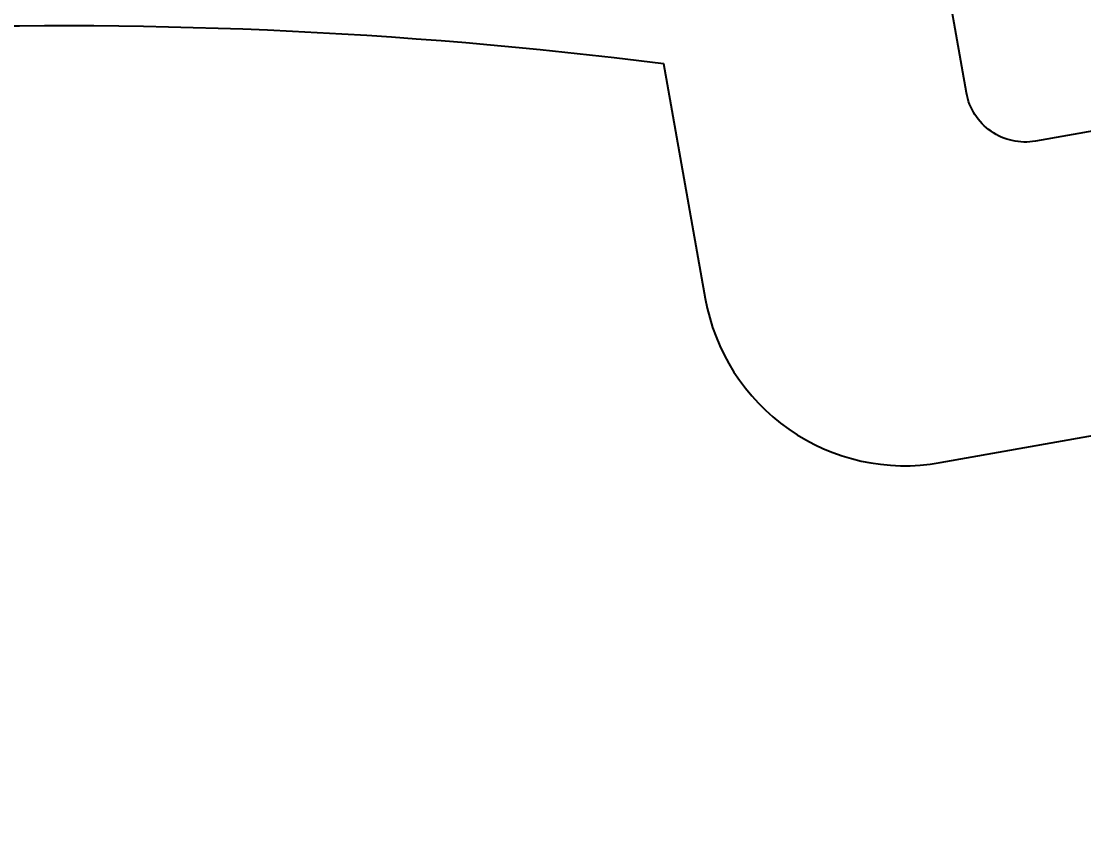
# Model space of a CAD drawing. Header units: millimetres. Extents: x 0 to 8967983, y -224399 to 13801.
# Drawn here: x 69286.5 to 69291.93, y -193869 to -193864.89 of the extents above; entities that cross this region are included whole.
import ezdxf
from ezdxf import colors
from ezdxf.entities.mleader import LeaderData, LeaderLine
from ezdxf.math import Vec2, Vec3

# ---------------------------------------------------------------- set-up
doc = ezdxf.new("R2010")
doc.units = ezdxf.units.MM
doc.header["$LTSCALE"] = 10
doc.layers.add('Архитектура', color=251, linetype='Continuous')
doc.layers.get('0').off()
doc.layers.get('0').freeze()
doc.styles.add('ISOCPEUR', font='isocpeur.TTF', dxfattribs={"width": 0.7})

# ---------------------------------------------------------------- blocks, each defined once
blk = doc.blocks.new('_DOTSMALL')
at = {"color": 0, "linetype": 'ByBlock', "const_width": 0.5}
blk.add_lwpolyline([(-0.0625, 0, 1), (0.0625, 0, 1)], format="xyb", close=True, dxfattribs=at)

msp = doc.modelspace()

# ---------------------------------------------------------------- linework, layer by layer
at = {"layer": 'Архитектура', "lineweight": 25, "transparency": 33554684}
for points in [[(69298.2871, -193864.3374), (69291.6843, -193865.5077, -0.414362), (69291.331, -193865.2608), (69290.9267, -193862.9798), (69291.8871, -193862.8096), (69291.7807, -193862.2093), (69291.2154, -193861.8142), (69251.5933, -193868.8367)], [(69298.2871, -193864.3374), (69291.6843, -193865.5077, -0.414362), (69291.331, -193865.2608), (69290.9267, -193862.9798), (69291.8871, -193862.8096), (69291.7807, -193862.2093), (69291.2154, -193861.8142), (69251.5933, -193868.8367)], [(69298.2871, -193864.3374), (69291.6843, -193865.5077, -0.414362), (69291.331, -193865.2608), (69290.9267, -193862.9798), (69291.8871, -193862.8096), (69291.7807, -193862.2093), (69291.2154, -193861.8142), (69251.5933, -193868.8367)], [(69298.2871, -193864.3374), (69291.6843, -193865.5077, -0.414362), (69291.331, -193865.2608), (69290.9267, -193862.9798), (69291.8871, -193862.8096), (69291.7807, -193862.2093), (69291.2154, -193861.8142), (69251.5933, -193868.8367)], [(69298.2871, -193864.3374), (69291.6843, -193865.5077, -0.414362), (69291.331, -193865.2608), (69290.9267, -193862.9798), (69291.8871, -193862.8096), (69291.7807, -193862.2093), (69291.2154, -193861.8142), (69251.5933, -193868.8367)], [(69298.2871, -193864.3374), (69291.6843, -193865.5077, -0.414362), (69291.331, -193865.2608), (69290.9267, -193862.9798), (69291.8871, -193862.8096), (69291.7807, -193862.2093), (69291.2154, -193861.8142), (69251.5933, -193868.8367)], [(69298.2871, -193864.3374), (69291.6843, -193865.5077, -0.414362), (69291.331, -193865.2608), (69290.9267, -193862.9798), (69291.8871, -193862.8096), (69291.7807, -193862.2093), (69291.2154, -193861.8142), (69251.5933, -193868.8367)], [(69298.2871, -193864.3374), (69291.6843, -193865.5077, -0.414362), (69291.331, -193865.2608), (69290.9267, -193862.9798), (69291.8871, -193862.8096), (69291.7807, -193862.2093), (69291.2154, -193861.8142), (69251.5933, -193868.8367)], [(69298.2871, -193864.3374), (69291.6843, -193865.5077, -0.414362), (69291.331, -193865.2608), (69290.9267, -193862.9798), (69291.8871, -193862.8096), (69291.7807, -193862.2093), (69291.2154, -193861.8142), (69251.5933, -193868.8367)], [(69298.2871, -193864.3374), (69291.6843, -193865.5077, -0.414362), (69291.331, -193865.2608), (69290.9267, -193862.9798), (69291.8871, -193862.8096), (69291.7807, -193862.2093), (69291.2154, -193861.8142), (69251.5933, -193868.8367)], [(69298.2871, -193864.3374), (69291.6843, -193865.5077, -0.414362), (69291.331, -193865.2608), (69290.9267, -193862.9798), (69291.8871, -193862.8096), (69291.7807, -193862.2093), (69291.2154, -193861.8142), (69251.5933, -193868.8367)], [(69298.2871, -193864.3374), (69291.6843, -193865.5077, -0.414362), (69291.331, -193865.2608), (69290.9267, -193862.9798), (69291.8871, -193862.8096), (69291.7807, -193862.2093), (69291.2154, -193861.8142), (69251.5933, -193868.8367)], [(69298.2871, -193864.3374), (69291.6843, -193865.5077, -0.414362), (69291.331, -193865.2608), (69290.9267, -193862.9798), (69291.8871, -193862.8096), (69291.7807, -193862.2093), (69291.2154, -193861.8142), (69251.5933, -193868.8367)], [(69298.2871, -193864.3374), (69291.6843, -193865.5077, -0.414362), (69291.331, -193865.2608), (69290.9267, -193862.9798), (69291.8871, -193862.8096), (69291.7807, -193862.2093), (69291.2154, -193861.8142), (69251.5933, -193868.8367)], [(69298.2871, -193864.3374), (69291.6843, -193865.5077, -0.414362), (69291.331, -193865.2608), (69290.9267, -193862.9798), (69291.8871, -193862.8096), (69291.7807, -193862.2093), (69291.2154, -193861.8142), (69251.5933, -193868.8367)], [(69298.2871, -193864.3374), (69291.6843, -193865.5077, -0.414362), (69291.331, -193865.2608), (69290.9267, -193862.9798), (69291.8871, -193862.8096), (69291.7807, -193862.2093), (69291.2154, -193861.8142), (69251.5933, -193868.8367)], [(69298.2871, -193864.3374), (69291.6843, -193865.5077, -0.414362), (69291.331, -193865.2608), (69290.9267, -193862.9798), (69291.8871, -193862.8096), (69291.7807, -193862.2093), (69291.2154, -193861.8142), (69251.5933, -193868.8367)], [(69298.2871, -193864.3374), (69291.6843, -193865.5077, -0.414362), (69291.331, -193865.2608), (69290.9267, -193862.9798), (69291.8871, -193862.8096), (69291.7807, -193862.2093), (69291.2154, -193861.8142), (69251.5933, -193868.8367)], [(69298.2871, -193864.3374), (69291.6843, -193865.5077, -0.414362), (69291.331, -193865.2608), (69290.9267, -193862.9798), (69291.8871, -193862.8096), (69291.7807, -193862.2093), (69291.2154, -193861.8142), (69251.5933, -193868.8367)], [(69298.2871, -193864.3374), (69291.6843, -193865.5077, -0.414362), (69291.331, -193865.2608), (69290.9267, -193862.9798), (69291.8871, -193862.8096), (69291.7807, -193862.2093), (69291.2154, -193861.8142), (69251.5933, -193868.8367)], [(69298.2871, -193864.3374), (69291.6843, -193865.5077, -0.414362), (69291.331, -193865.2608), (69290.9267, -193862.9798), (69291.8871, -193862.8096), (69291.7807, -193862.2093), (69291.2154, -193861.8142), (69251.5933, -193868.8367)], [(69298.2871, -193864.3374), (69291.6843, -193865.5077, -0.414362), (69291.331, -193865.2608), (69290.9267, -193862.9798), (69291.8871, -193862.8096), (69291.7807, -193862.2093), (69291.2154, -193861.8142), (69251.5933, -193868.8367)], [(69298.2871, -193864.3374), (69291.6843, -193865.5077, -0.414362), (69291.331, -193865.2608), (69290.9267, -193862.9798), (69291.8871, -193862.8096), (69291.7807, -193862.2093), (69291.2154, -193861.8142), (69251.5933, -193868.8367)], [(69298.2871, -193864.3374), (69291.6843, -193865.5077, -0.414362), (69291.331, -193865.2608), (69290.9267, -193862.9798), (69291.8871, -193862.8096), (69291.7807, -193862.2093), (69291.2154, -193861.8142), (69251.5933, -193868.8367)], [(69298.2871, -193864.3374), (69291.6843, -193865.5077, -0.414362), (69291.331, -193865.2608), (69290.9267, -193862.9798), (69291.8871, -193862.8096), (69291.7807, -193862.2093), (69291.2154, -193861.8142), (69251.5933, -193868.8367)], [(69298.2871, -193864.3374), (69291.6843, -193865.5077, -0.414362), (69291.331, -193865.2608), (69290.9267, -193862.9798), (69291.8871, -193862.8096), (69291.7807, -193862.2093), (69291.2154, -193861.8142), (69251.5933, -193868.8367)], [(69298.2871, -193864.3374), (69291.6843, -193865.5077, -0.414362), (69291.331, -193865.2608), (69290.9267, -193862.9798), (69291.8871, -193862.8096), (69291.7807, -193862.2093), (69291.2154, -193861.8142), (69251.5933, -193868.8367)], [(69298.2871, -193864.3374), (69291.6843, -193865.5077, -0.414362), (69291.331, -193865.2608), (69290.9267, -193862.9798), (69291.8871, -193862.8096), (69291.7807, -193862.2093), (69291.2154, -193861.8142), (69251.5933, -193868.8367)], [(69298.2871, -193864.3374), (69291.6843, -193865.5077, -0.414362), (69291.331, -193865.2608), (69290.9267, -193862.9798), (69291.8871, -193862.8096), (69291.7807, -193862.2093), (69291.2154, -193861.8142), (69251.5933, -193868.8367)], [(69298.2871, -193864.3374), (69291.6843, -193865.5077, -0.414362), (69291.331, -193865.2608), (69290.9267, -193862.9798), (69291.8871, -193862.8096), (69291.7807, -193862.2093), (69291.2154, -193861.8142), (69251.5933, -193868.8367)], [(69298.2871, -193864.3374), (69291.6843, -193865.5077, -0.414362), (69291.331, -193865.2608), (69290.9267, -193862.9798), (69291.8871, -193862.8096), (69291.7807, -193862.2093), (69291.2154, -193861.8142), (69251.5933, -193868.8367)], [(69298.2871, -193864.3374), (69291.6843, -193865.5077, -0.414362), (69291.331, -193865.2608), (69290.9267, -193862.9798), (69291.8871, -193862.8096), (69291.7807, -193862.2093), (69291.2154, -193861.8142), (69251.5933, -193868.8367)], [(69298.2871, -193864.3374), (69291.6843, -193865.5077, -0.414362), (69291.331, -193865.2608), (69290.9267, -193862.9798), (69291.8871, -193862.8096), (69291.7807, -193862.2093), (69291.2154, -193861.8142), (69251.5933, -193868.8367)], [(69298.2871, -193864.3374), (69291.6843, -193865.5077, -0.414362), (69291.331, -193865.2608), (69290.9267, -193862.9798), (69291.8871, -193862.8096), (69291.7807, -193862.2093), (69291.2154, -193861.8142), (69251.5933, -193868.8367)], [(69298.2871, -193864.3374), (69291.6843, -193865.5077, -0.414362), (69291.331, -193865.2608), (69290.9267, -193862.9798), (69291.8871, -193862.8096), (69291.7807, -193862.2093), (69291.2154, -193861.8142), (69251.5933, -193868.8367)], [(69298.2871, -193864.3374), (69291.6843, -193865.5077, -0.414362), (69291.331, -193865.2608), (69290.9267, -193862.9798), (69291.8871, -193862.8096), (69291.7807, -193862.2093), (69291.2154, -193861.8142), (69251.5933, -193868.8367)], [(69298.2871, -193864.3374), (69291.6843, -193865.5077, -0.414362), (69291.331, -193865.2608), (69290.9267, -193862.9798), (69291.8871, -193862.8096), (69291.7807, -193862.2093), (69291.2154, -193861.8142), (69251.5933, -193868.8367)], [(69298.2871, -193864.3374), (69291.6843, -193865.5077, -0.414362), (69291.331, -193865.2608), (69290.9267, -193862.9798), (69291.8871, -193862.8096), (69291.7807, -193862.2093), (69291.2154, -193861.8142), (69251.5933, -193868.8367)], [(69298.2871, -193864.3374), (69291.6843, -193865.5077, -0.414362), (69291.331, -193865.2608), (69290.9267, -193862.9798), (69291.8871, -193862.8096), (69291.7807, -193862.2093), (69291.2154, -193861.8142), (69251.5933, -193868.8367)], [(69298.2871, -193864.3374), (69291.6843, -193865.5077, -0.414362), (69291.331, -193865.2608), (69290.9267, -193862.9798), (69291.8871, -193862.8096), (69291.7807, -193862.2093), (69291.2154, -193861.8142), (69251.5933, -193868.8367)], [(69298.2871, -193864.3374), (69291.6843, -193865.5077, -0.414362), (69291.331, -193865.2608), (69290.9267, -193862.9798), (69291.8871, -193862.8096), (69291.7807, -193862.2093), (69291.2154, -193861.8142), (69251.5933, -193868.8367)], [(69298.2871, -193864.3374), (69291.6843, -193865.5077, -0.414362), (69291.331, -193865.2608), (69290.9267, -193862.9798), (69291.8871, -193862.8096), (69291.7807, -193862.2093), (69291.2154, -193861.8142), (69251.5933, -193868.8367)], [(69298.2871, -193864.3374), (69291.6843, -193865.5077, -0.414362), (69291.331, -193865.2608), (69290.9267, -193862.9798), (69291.8871, -193862.8096), (69291.7807, -193862.2093), (69291.2154, -193861.8142), (69251.5933, -193868.8367)], [(69298.2871, -193864.3374), (69291.6843, -193865.5077, -0.414362), (69291.331, -193865.2608), (69290.9267, -193862.9798), (69291.8871, -193862.8096), (69291.7807, -193862.2093), (69291.2154, -193861.8142), (69251.5933, -193868.8367)], [(69298.2871, -193864.3374), (69291.6843, -193865.5077, -0.414362), (69291.331, -193865.2608), (69290.9267, -193862.9798), (69291.8871, -193862.8096), (69291.7807, -193862.2093), (69291.2154, -193861.8142), (69251.5933, -193868.8367)], [(69298.2871, -193864.3374), (69291.6843, -193865.5077, -0.414362), (69291.331, -193865.2608), (69290.9267, -193862.9798), (69291.8871, -193862.8096), (69291.7807, -193862.2093), (69291.2154, -193861.8142), (69251.5933, -193868.8367)], [(69298.2871, -193864.3374), (69291.6843, -193865.5077, -0.414362), (69291.331, -193865.2608), (69290.9267, -193862.9798), (69291.8871, -193862.8096), (69291.7807, -193862.2093), (69291.2154, -193861.8142), (69251.5933, -193868.8367)], [(69298.2871, -193864.3374), (69291.6843, -193865.5077, -0.414362), (69291.331, -193865.2608), (69290.9267, -193862.9798), (69291.8871, -193862.8096), (69291.7807, -193862.2093), (69291.2154, -193861.8142), (69251.5933, -193868.8367)], [(69298.2871, -193864.3374), (69291.6843, -193865.5077, -0.414362), (69291.331, -193865.2608), (69290.9267, -193862.9798), (69291.8871, -193862.8096), (69291.7807, -193862.2093), (69291.2154, -193861.8142), (69251.5933, -193868.8367)], [(69298.2871, -193864.3374), (69291.6843, -193865.5077, -0.414362), (69291.331, -193865.2608), (69290.9267, -193862.9798), (69291.8871, -193862.8096), (69291.7807, -193862.2093), (69291.2154, -193861.8142), (69251.5933, -193868.8367)], [(69298.2871, -193864.3374), (69291.6843, -193865.5077, -0.414362), (69291.331, -193865.2608), (69290.9267, -193862.9798), (69291.8871, -193862.8096), (69291.7807, -193862.2093), (69291.2154, -193861.8142), (69251.5933, -193868.8367)], [(69298.2871, -193864.3374), (69291.6843, -193865.5077, -0.414362), (69291.331, -193865.2608), (69290.9267, -193862.9798), (69291.8871, -193862.8096), (69291.7807, -193862.2093), (69291.2154, -193861.8142), (69251.5933, -193868.8367)], [(69298.2871, -193864.3374), (69291.6843, -193865.5077, -0.414362), (69291.331, -193865.2608), (69290.9267, -193862.9798), (69291.8871, -193862.8096), (69291.7807, -193862.2093), (69291.2154, -193861.8142), (69251.5933, -193868.8367)], [(69298.2871, -193864.3374), (69291.6843, -193865.5077, -0.414362), (69291.331, -193865.2608), (69290.9267, -193862.9798), (69291.8871, -193862.8096), (69291.7807, -193862.2093), (69291.2154, -193861.8142), (69251.5933, -193868.8367)], [(69298.2871, -193864.3374), (69291.6843, -193865.5077, -0.414362), (69291.331, -193865.2608), (69290.9267, -193862.9798), (69291.8871, -193862.8096), (69291.7807, -193862.2093), (69291.2154, -193861.8142), (69251.5933, -193868.8367)], [(69298.2871, -193864.3374), (69291.6843, -193865.5077, -0.414362), (69291.331, -193865.2608), (69290.9267, -193862.9798), (69291.8871, -193862.8096), (69291.7807, -193862.2093), (69291.2154, -193861.8142), (69251.5933, -193868.8367)], [(69298.2871, -193864.3374), (69291.6843, -193865.5077, -0.414362), (69291.331, -193865.2608), (69290.9267, -193862.9798), (69291.8871, -193862.8096), (69291.7807, -193862.2093), (69291.2154, -193861.8142), (69251.5933, -193868.8367)], [(69298.2871, -193864.3374), (69291.6843, -193865.5077, -0.414362), (69291.331, -193865.2608), (69290.9267, -193862.9798), (69291.8871, -193862.8096), (69291.7807, -193862.2093), (69291.2154, -193861.8142), (69251.5933, -193868.8367)], [(69298.2871, -193864.3374), (69291.6843, -193865.5077, -0.414362), (69291.331, -193865.2608), (69290.9267, -193862.9798), (69291.8871, -193862.8096), (69291.7807, -193862.2093), (69291.2154, -193861.8142), (69251.5933, -193868.8367)], [(69298.2871, -193864.3374), (69291.6843, -193865.5077, -0.414362), (69291.331, -193865.2608), (69290.9267, -193862.9798), (69291.8871, -193862.8096), (69291.7807, -193862.2093), (69291.2154, -193861.8142), (69251.5933, -193868.8367)], [(69298.2871, -193864.3374), (69291.6843, -193865.5077, -0.414362), (69291.331, -193865.2608), (69290.9267, -193862.9798), (69291.8871, -193862.8096), (69291.7807, -193862.2093), (69291.2154, -193861.8142), (69251.5933, -193868.8367)], [(69298.2871, -193864.3374), (69291.6843, -193865.5077, -0.414362), (69291.331, -193865.2608), (69290.9267, -193862.9798), (69291.8871, -193862.8096), (69291.7807, -193862.2093), (69291.2154, -193861.8142), (69251.5933, -193868.8367)], [(69298.2871, -193864.3374), (69291.6843, -193865.5077, -0.414362), (69291.331, -193865.2608), (69290.9267, -193862.9798), (69291.8871, -193862.8096), (69291.7807, -193862.2093), (69291.2154, -193861.8142), (69251.5933, -193868.8367)], [(69298.2871, -193864.3374), (69291.6843, -193865.5077, -0.414362), (69291.331, -193865.2608), (69290.9267, -193862.9798), (69291.8871, -193862.8096), (69291.7807, -193862.2093), (69291.2154, -193861.8142), (69251.5933, -193868.8367)], [(69298.2871, -193864.3374), (69291.6843, -193865.5077, -0.414362), (69291.331, -193865.2608), (69290.9267, -193862.9798), (69291.8871, -193862.8096), (69291.7807, -193862.2093), (69291.2154, -193861.8142), (69251.5933, -193868.8367)], [(69298.2871, -193864.3374), (69291.6843, -193865.5077, -0.414362), (69291.331, -193865.2608), (69290.9267, -193862.9798), (69291.8871, -193862.8096), (69291.7807, -193862.2093), (69291.2154, -193861.8142), (69251.5933, -193868.8367)], [(69298.2871, -193864.3374), (69291.6843, -193865.5077, -0.414362), (69291.331, -193865.2608), (69290.9267, -193862.9798), (69291.8871, -193862.8096), (69291.7807, -193862.2093), (69291.2154, -193861.8142), (69251.5933, -193868.8367)], [(69298.2871, -193864.3374), (69291.6843, -193865.5077, -0.414362), (69291.331, -193865.2608), (69290.9267, -193862.9798), (69291.8871, -193862.8096), (69291.7807, -193862.2093), (69291.2154, -193861.8142), (69251.5933, -193868.8367)], [(69298.2871, -193864.3374), (69291.6843, -193865.5077, -0.414362), (69291.331, -193865.2608), (69290.9267, -193862.9798), (69291.8871, -193862.8096), (69291.7807, -193862.2093), (69291.2154, -193861.8142), (69251.5933, -193868.8367)], [(69298.2871, -193864.3374), (69291.6843, -193865.5077, -0.414362), (69291.331, -193865.2608), (69290.9267, -193862.9798), (69291.8871, -193862.8096), (69291.7807, -193862.2093), (69291.2154, -193861.8142), (69251.5933, -193868.8367)], [(69298.2871, -193864.3374), (69291.6843, -193865.5077, -0.414362), (69291.331, -193865.2608), (69290.9267, -193862.9798), (69291.8871, -193862.8096), (69291.7807, -193862.2093), (69291.2154, -193861.8142), (69251.5933, -193868.8367)], [(69298.2871, -193864.3374), (69291.6843, -193865.5077, -0.414362), (69291.331, -193865.2608), (69290.9267, -193862.9798), (69291.8871, -193862.8096), (69291.7807, -193862.2093), (69291.2154, -193861.8142), (69251.5933, -193868.8367)], [(69298.2871, -193864.3374), (69291.6843, -193865.5077, -0.414362), (69291.331, -193865.2608), (69290.9267, -193862.9798), (69291.8871, -193862.8096), (69291.7807, -193862.2093), (69291.2154, -193861.8142), (69251.5933, -193868.8367)], [(69298.2871, -193864.3374), (69291.6843, -193865.5077, -0.414362), (69291.331, -193865.2608), (69290.9267, -193862.9798), (69291.8871, -193862.8096), (69291.7807, -193862.2093), (69291.2154, -193861.8142), (69251.5933, -193868.8367)], [(69298.2871, -193864.3374), (69291.6843, -193865.5077, -0.414362), (69291.331, -193865.2608), (69290.9267, -193862.9798), (69291.8871, -193862.8096), (69291.7807, -193862.2093), (69291.2154, -193861.8142), (69251.5933, -193868.8367)], [(69298.2871, -193864.3374), (69291.6843, -193865.5077, -0.414362), (69291.331, -193865.2608), (69290.9267, -193862.9798), (69291.8871, -193862.8096), (69291.7807, -193862.2093), (69291.2154, -193861.8142), (69251.5933, -193868.8367)], [(69298.2871, -193864.3374), (69291.6843, -193865.5077, -0.414362), (69291.331, -193865.2608), (69290.9267, -193862.9798), (69291.8871, -193862.8096), (69291.7807, -193862.2093), (69291.2154, -193861.8142), (69251.5933, -193868.8367)], [(69298.2871, -193864.3374), (69291.6843, -193865.5077, -0.414362), (69291.331, -193865.2608), (69290.9267, -193862.9798), (69291.8871, -193862.8096), (69291.7807, -193862.2093), (69291.2154, -193861.8142), (69251.5933, -193868.8367)], [(69298.2871, -193864.3374), (69291.6843, -193865.5077, -0.414362), (69291.331, -193865.2608), (69290.9267, -193862.9798), (69291.8871, -193862.8096), (69291.7807, -193862.2093), (69291.2154, -193861.8142), (69251.5933, -193868.8367)], [(69298.2871, -193864.3374), (69291.6843, -193865.5077, -0.414362), (69291.331, -193865.2608), (69290.9267, -193862.9798), (69291.8871, -193862.8096), (69291.7807, -193862.2093), (69291.2154, -193861.8142), (69251.5933, -193868.8367)], [(69298.2871, -193864.3374), (69291.6843, -193865.5077, -0.414362), (69291.331, -193865.2608), (69290.9267, -193862.9798), (69291.8871, -193862.8096), (69291.7807, -193862.2093), (69291.2154, -193861.8142), (69251.5933, -193868.8367)], [(69298.2871, -193864.3374), (69291.6843, -193865.5077, -0.414362), (69291.331, -193865.2608), (69290.9267, -193862.9798), (69291.8871, -193862.8096), (69291.7807, -193862.2093), (69291.2154, -193861.8142), (69251.5933, -193868.8367)], [(69298.2871, -193864.3374), (69291.6843, -193865.5077, -0.414362), (69291.331, -193865.2608), (69290.9267, -193862.9798), (69291.8871, -193862.8096), (69291.7807, -193862.2093), (69291.2154, -193861.8142), (69251.5933, -193868.8367)], [(69298.2871, -193864.3374), (69291.6843, -193865.5077, -0.414362), (69291.331, -193865.2608), (69290.9267, -193862.9798), (69291.8871, -193862.8096), (69291.7807, -193862.2093), (69291.2154, -193861.8142), (69251.5933, -193868.8367)], [(69298.2871, -193864.3374), (69291.6843, -193865.5077, -0.414362), (69291.331, -193865.2608), (69290.9267, -193862.9798), (69291.8871, -193862.8096), (69291.7807, -193862.2093), (69291.2154, -193861.8142), (69251.5933, -193868.8367)], [(69298.2871, -193864.3374), (69291.6843, -193865.5077, -0.414362), (69291.331, -193865.2608), (69290.9267, -193862.9798), (69291.8871, -193862.8096), (69291.7807, -193862.2093), (69291.2154, -193861.8142), (69251.5933, -193868.8367)], [(69298.2871, -193864.3374), (69291.6843, -193865.5077, -0.414362), (69291.331, -193865.2608), (69290.9267, -193862.9798), (69291.8871, -193862.8096), (69291.7807, -193862.2093), (69291.2154, -193861.8142), (69251.5933, -193868.8367)], [(69298.2871, -193864.3374), (69291.6843, -193865.5077, -0.414362), (69291.331, -193865.2608), (69290.9267, -193862.9798), (69291.8871, -193862.8096), (69291.7807, -193862.2093), (69291.2154, -193861.8142), (69251.5933, -193868.8367)], [(69298.2871, -193864.3374), (69291.6843, -193865.5077, -0.414362), (69291.331, -193865.2608), (69290.9267, -193862.9798), (69291.8871, -193862.8096), (69291.7807, -193862.2093), (69291.2154, -193861.8142), (69251.5933, -193868.8367)], [(69298.2871, -193864.3374), (69291.6843, -193865.5077, -0.414362), (69291.331, -193865.2608), (69290.9267, -193862.9798), (69291.8871, -193862.8096), (69291.7807, -193862.2093), (69291.2154, -193861.8142), (69251.5933, -193868.8367)], [(69298.2871, -193864.3374), (69291.6843, -193865.5077, -0.414362), (69291.331, -193865.2608), (69290.9267, -193862.9798), (69291.8871, -193862.8096), (69291.7807, -193862.2093), (69291.2154, -193861.8142), (69251.5933, -193868.8367)], [(69298.2871, -193864.3374), (69291.6843, -193865.5077, -0.414362), (69291.331, -193865.2608), (69290.9267, -193862.9798), (69291.8871, -193862.8096), (69291.7807, -193862.2093), (69291.2154, -193861.8142), (69251.5933, -193868.8367)], [(69298.2871, -193864.3374), (69291.6843, -193865.5077, -0.414362), (69291.331, -193865.2608), (69290.9267, -193862.9798), (69291.8871, -193862.8096), (69291.7807, -193862.2093), (69291.2154, -193861.8142), (69251.5933, -193868.8367)], [(69298.2871, -193864.3374), (69291.6843, -193865.5077, -0.414362), (69291.331, -193865.2608), (69290.9267, -193862.9798), (69291.8871, -193862.8096), (69291.7807, -193862.2093), (69291.2154, -193861.8142), (69251.5933, -193868.8367)], [(69298.2871, -193864.3374), (69291.6843, -193865.5077, -0.414362), (69291.331, -193865.2608), (69290.9267, -193862.9798), (69291.8871, -193862.8096), (69291.7807, -193862.2093), (69291.2154, -193861.8142), (69251.5933, -193868.8367)], [(69298.2871, -193864.3374), (69291.6843, -193865.5077, -0.414362), (69291.331, -193865.2608), (69290.9267, -193862.9798), (69291.8871, -193862.8096), (69291.7807, -193862.2093), (69291.2154, -193861.8142), (69251.5933, -193868.8367)], [(69298.2871, -193864.3374), (69291.6843, -193865.5077, -0.414362), (69291.331, -193865.2608), (69290.9267, -193862.9798), (69291.8871, -193862.8096), (69291.7807, -193862.2093), (69291.2154, -193861.8142), (69251.5933, -193868.8367)], [(69298.2871, -193864.3374), (69291.6843, -193865.5077, -0.414362), (69291.331, -193865.2608), (69290.9267, -193862.9798), (69291.8871, -193862.8096), (69291.7807, -193862.2093), (69291.2154, -193861.8142), (69251.5933, -193868.8367)], [(69298.2871, -193864.3374), (69291.6843, -193865.5077, -0.414362), (69291.331, -193865.2608), (69290.9267, -193862.9798), (69291.8871, -193862.8096), (69291.7807, -193862.2093), (69291.2154, -193861.8142), (69251.5933, -193868.8367)], [(69298.2871, -193864.3374), (69291.6843, -193865.5077, -0.414362), (69291.331, -193865.2608), (69290.9267, -193862.9798), (69291.8871, -193862.8096), (69291.7807, -193862.2093), (69291.2154, -193861.8142), (69251.5933, -193868.8367)], [(69298.2871, -193864.3374), (69291.6843, -193865.5077, -0.414362), (69291.331, -193865.2608), (69290.9267, -193862.9798), (69291.8871, -193862.8096), (69291.7807, -193862.2093), (69291.2154, -193861.8142), (69251.5933, -193868.8367)], [(69298.2871, -193864.3374), (69291.6843, -193865.5077, -0.414362), (69291.331, -193865.2608), (69290.9267, -193862.9798), (69291.8871, -193862.8096), (69291.7807, -193862.2093), (69291.2154, -193861.8142), (69251.5933, -193868.8367)], [(69298.2871, -193864.3374), (69291.6843, -193865.5077, -0.414362), (69291.331, -193865.2608), (69290.9267, -193862.9798), (69291.8871, -193862.8096), (69291.7807, -193862.2093), (69291.2154, -193861.8142), (69251.5933, -193868.8367)], [(69298.2871, -193864.3374), (69291.6843, -193865.5077, -0.414362), (69291.331, -193865.2608), (69290.9267, -193862.9798), (69291.8871, -193862.8096), (69291.7807, -193862.2093), (69291.2154, -193861.8142), (69251.5933, -193868.8367)], [(69298.2871, -193864.3374), (69291.6843, -193865.5077, -0.414362), (69291.331, -193865.2608), (69290.9267, -193862.9798), (69291.8871, -193862.8096), (69291.7807, -193862.2093), (69291.2154, -193861.8142), (69251.5933, -193868.8367)], [(69298.2871, -193864.3374), (69291.6843, -193865.5077, -0.414362), (69291.331, -193865.2608), (69290.9267, -193862.9798), (69291.8871, -193862.8096), (69291.7807, -193862.2093), (69291.2154, -193861.8142), (69251.5933, -193868.8367)], [(69298.2871, -193864.3374), (69291.6843, -193865.5077, -0.414362), (69291.331, -193865.2608), (69290.9267, -193862.9798), (69291.8871, -193862.8096), (69291.7807, -193862.2093), (69291.2154, -193861.8142), (69251.5933, -193868.8367)], [(69298.2871, -193864.3374), (69291.6843, -193865.5077, -0.414362), (69291.331, -193865.2608), (69290.9267, -193862.9798), (69291.8871, -193862.8096), (69291.7807, -193862.2093), (69291.2154, -193861.8142), (69251.5933, -193868.8367)], [(69298.2871, -193864.3374), (69291.6843, -193865.5077, -0.414362), (69291.331, -193865.2608), (69290.9267, -193862.9798), (69291.8871, -193862.8096), (69291.7807, -193862.2093), (69291.2154, -193861.8142), (69251.5933, -193868.8367)], [(69298.2871, -193864.3374), (69291.6843, -193865.5077, -0.414362), (69291.331, -193865.2608), (69290.9267, -193862.9798), (69291.8871, -193862.8096), (69291.7807, -193862.2093), (69291.2154, -193861.8142), (69251.5933, -193868.8367)], [(69298.2871, -193864.3374), (69291.6843, -193865.5077, -0.414362), (69291.331, -193865.2608), (69290.9267, -193862.9798), (69291.8871, -193862.8096), (69291.7807, -193862.2093), (69291.2154, -193861.8142), (69251.5933, -193868.8367)], [(69298.2871, -193864.3374), (69291.6843, -193865.5077, -0.414362), (69291.331, -193865.2608), (69290.9267, -193862.9798), (69291.8871, -193862.8096), (69291.7807, -193862.2093), (69291.2154, -193861.8142), (69251.5933, -193868.8367)], [(69298.2871, -193864.3374), (69291.6843, -193865.5077, -0.414362), (69291.331, -193865.2608), (69290.9267, -193862.9798), (69291.8871, -193862.8096), (69291.7807, -193862.2093), (69291.2154, -193861.8142), (69251.5933, -193868.8367)], [(69298.2871, -193864.3374), (69291.6843, -193865.5077, -0.414362), (69291.331, -193865.2608), (69290.9267, -193862.9798), (69291.8871, -193862.8096), (69291.7807, -193862.2093), (69291.2154, -193861.8142), (69251.5933, -193868.8367)], [(69298.2871, -193864.3374), (69291.6843, -193865.5077, -0.414362), (69291.331, -193865.2608), (69290.9267, -193862.9798), (69291.8871, -193862.8096), (69291.7807, -193862.2093), (69291.2154, -193861.8142), (69251.5933, -193868.8367)], [(69298.2871, -193864.3374), (69291.6843, -193865.5077, -0.414362), (69291.331, -193865.2608), (69290.9267, -193862.9798), (69291.8871, -193862.8096), (69291.7807, -193862.2093), (69291.2154, -193861.8142), (69251.5933, -193868.8367)], [(69298.2871, -193864.3374), (69291.6843, -193865.5077, -0.414362), (69291.331, -193865.2608), (69290.9267, -193862.9798), (69291.8871, -193862.8096), (69291.7807, -193862.2093), (69291.2154, -193861.8142), (69251.5933, -193868.8367)], [(69298.2871, -193864.3374), (69291.6843, -193865.5077, -0.414362), (69291.331, -193865.2608), (69290.9267, -193862.9798), (69291.8871, -193862.8096), (69291.7807, -193862.2093), (69291.2154, -193861.8142), (69251.5933, -193868.8367)], [(69298.2871, -193864.3374), (69291.6843, -193865.5077, -0.414362), (69291.331, -193865.2608), (69290.9267, -193862.9798), (69291.8871, -193862.8096), (69291.7807, -193862.2093), (69291.2154, -193861.8142), (69251.5933, -193868.8367)], [(69298.2871, -193864.3374), (69291.6843, -193865.5077, -0.414362), (69291.331, -193865.2608), (69290.9267, -193862.9798), (69291.8871, -193862.8096), (69291.7807, -193862.2093), (69291.2154, -193861.8142), (69251.5933, -193868.8367)], [(69298.2871, -193864.3374), (69291.6843, -193865.5077, -0.414362), (69291.331, -193865.2608), (69290.9267, -193862.9798), (69291.8871, -193862.8096), (69291.7807, -193862.2093), (69291.2154, -193861.8142), (69251.5933, -193868.8367)], [(69298.2871, -193864.3374), (69291.6843, -193865.5077, -0.414362), (69291.331, -193865.2608), (69290.9267, -193862.9798), (69291.8871, -193862.8096), (69291.7807, -193862.2093), (69291.2154, -193861.8142), (69251.5933, -193868.8367)], [(69298.2871, -193864.3374), (69291.6843, -193865.5077, -0.414362), (69291.331, -193865.2608), (69290.9267, -193862.9798), (69291.8871, -193862.8096), (69291.7807, -193862.2093), (69291.2154, -193861.8142), (69251.5933, -193868.8367)], [(69298.2871, -193864.3374), (69291.6843, -193865.5077, -0.414362), (69291.331, -193865.2608), (69290.9267, -193862.9798), (69291.8871, -193862.8096), (69291.7807, -193862.2093), (69291.2154, -193861.8142), (69251.5933, -193868.8367)], [(69298.2871, -193864.3374), (69291.6843, -193865.5077, -0.414362), (69291.331, -193865.2608), (69290.9267, -193862.9798), (69291.8871, -193862.8096), (69291.7807, -193862.2093), (69291.2154, -193861.8142), (69251.5933, -193868.8367)], [(69298.2871, -193864.3374), (69291.6843, -193865.5077, -0.414362), (69291.331, -193865.2608), (69290.9267, -193862.9798), (69291.8871, -193862.8096), (69291.7807, -193862.2093), (69291.2154, -193861.8142), (69251.5933, -193868.8367)], [(69298.2871, -193864.3374), (69291.6843, -193865.5077, -0.414362), (69291.331, -193865.2608), (69290.9267, -193862.9798), (69291.8871, -193862.8096), (69291.7807, -193862.2093), (69291.2154, -193861.8142), (69251.5933, -193868.8367)], [(69298.2871, -193864.3374), (69291.6843, -193865.5077, -0.414362), (69291.331, -193865.2608), (69290.9267, -193862.9798), (69291.8871, -193862.8096), (69291.7807, -193862.2093), (69291.2154, -193861.8142), (69251.5933, -193868.8367)], [(69272.096, -193867.1321), (69281.7002, -193865.4299, -0.082799), (69289.7823, -193865.1109), (69289.9951, -193866.3114, 0.414326), (69291.1965, -193867.151), (69298.5196, -193865.8531, -0.414326)], [(69272.096, -193867.1321), (69281.7002, -193865.4299, -0.082799), (69289.7823, -193865.1109), (69289.9951, -193866.3114, 0.414326), (69291.1965, -193867.151), (69298.5196, -193865.8531, -0.414326)], [(69272.096, -193867.1321), (69281.7002, -193865.4299, -0.082799), (69289.7823, -193865.1109), (69289.9951, -193866.3114, 0.414326), (69291.1965, -193867.151), (69298.5196, -193865.8531, -0.414326)], [(69272.096, -193867.1321), (69281.7002, -193865.4299, -0.082799), (69289.7823, -193865.1109), (69289.9951, -193866.3114, 0.414326), (69291.1965, -193867.151), (69298.5196, -193865.8531, -0.414326)], [(69272.096, -193867.1321), (69281.7002, -193865.4299, -0.082799), (69289.7823, -193865.1109), (69289.9951, -193866.3114, 0.414326), (69291.1965, -193867.151), (69298.5196, -193865.8531, -0.414326)], [(69272.096, -193867.1321), (69281.7002, -193865.4299, -0.082799), (69289.7823, -193865.1109), (69289.9951, -193866.3114, 0.414326), (69291.1965, -193867.151), (69298.5196, -193865.8531, -0.414326)], [(69272.096, -193867.1321), (69281.7002, -193865.4299, -0.082799), (69289.7823, -193865.1109), (69289.9951, -193866.3114, 0.414326), (69291.1965, -193867.151), (69298.5196, -193865.8531, -0.414326)], [(69272.096, -193867.1321), (69281.7002, -193865.4299, -0.082799), (69289.7823, -193865.1109), (69289.9951, -193866.3114, 0.414326), (69291.1965, -193867.151), (69298.5196, -193865.8531, -0.414326)], [(69272.096, -193867.1321), (69281.7002, -193865.4299, -0.082799), (69289.7823, -193865.1109), (69289.9951, -193866.3114, 0.414326), (69291.1965, -193867.151), (69298.5196, -193865.8531, -0.414326)], [(69272.096, -193867.1321), (69281.7002, -193865.4299, -0.082799), (69289.7823, -193865.1109), (69289.9951, -193866.3114, 0.414326), (69291.1965, -193867.151), (69298.5196, -193865.8531, -0.414326)], [(69272.096, -193867.1321), (69281.7002, -193865.4299, -0.082799), (69289.7823, -193865.1109), (69289.9951, -193866.3114, 0.414326), (69291.1965, -193867.151), (69298.5196, -193865.8531, -0.414326)], [(69272.096, -193867.1321), (69281.7002, -193865.4299, -0.082799), (69289.7823, -193865.1109), (69289.9951, -193866.3114, 0.414326), (69291.1965, -193867.151), (69298.5196, -193865.8531, -0.414326)], [(69272.096, -193867.1321), (69281.7002, -193865.4299, -0.082799), (69289.7823, -193865.1109), (69289.9951, -193866.3114, 0.414326), (69291.1965, -193867.151), (69298.5196, -193865.8531, -0.414326)], [(69272.096, -193867.1321), (69281.7002, -193865.4299, -0.082799), (69289.7823, -193865.1109), (69289.9951, -193866.3114, 0.414326), (69291.1965, -193867.151), (69298.5196, -193865.8531, -0.414326)], [(69272.096, -193867.1321), (69281.7002, -193865.4299, -0.082799), (69289.7823, -193865.1109), (69289.9951, -193866.3114, 0.414326), (69291.1965, -193867.151), (69298.5196, -193865.8531, -0.414326)], [(69272.096, -193867.1321), (69281.7002, -193865.4299, -0.082799), (69289.7823, -193865.1109), (69289.9951, -193866.3114, 0.414326), (69291.1965, -193867.151), (69298.5196, -193865.8531, -0.414326)], [(69272.096, -193867.1321), (69281.7002, -193865.4299, -0.082799), (69289.7823, -193865.1109), (69289.9951, -193866.3114, 0.414326), (69291.1965, -193867.151), (69298.5196, -193865.8531, -0.414326)], [(69272.096, -193867.1321), (69281.7002, -193865.4299, -0.082799), (69289.7823, -193865.1109), (69289.9951, -193866.3114, 0.414326), (69291.1965, -193867.151), (69298.5196, -193865.8531, -0.414326)], [(69272.096, -193867.1321), (69281.7002, -193865.4299, -0.082799), (69289.7823, -193865.1109), (69289.9951, -193866.3114, 0.414326), (69291.1965, -193867.151), (69298.5196, -193865.8531, -0.414326)], [(69272.096, -193867.1321), (69281.7002, -193865.4299, -0.082799), (69289.7823, -193865.1109), (69289.9951, -193866.3114, 0.414326), (69291.1965, -193867.151), (69298.5196, -193865.8531, -0.414326)], [(69272.096, -193867.1321), (69281.7002, -193865.4299, -0.082799), (69289.7823, -193865.1109), (69289.9951, -193866.3114, 0.414326), (69291.1965, -193867.151), (69298.5196, -193865.8531, -0.414326)], [(69272.096, -193867.1321), (69281.7002, -193865.4299, -0.082799), (69289.7823, -193865.1109), (69289.9951, -193866.3114, 0.414326), (69291.1965, -193867.151), (69298.5196, -193865.8531, -0.414326)], [(69272.096, -193867.1321), (69281.7002, -193865.4299, -0.082799), (69289.7823, -193865.1109), (69289.9951, -193866.3114, 0.414326), (69291.1965, -193867.151), (69298.5196, -193865.8531, -0.414326)], [(69272.096, -193867.1321), (69281.7002, -193865.4299, -0.082799), (69289.7823, -193865.1109), (69289.9951, -193866.3114, 0.414326), (69291.1965, -193867.151), (69298.5196, -193865.8531, -0.414326)], [(69272.096, -193867.1321), (69281.7002, -193865.4299, -0.082799), (69289.7823, -193865.1109), (69289.9951, -193866.3114, 0.414326), (69291.1965, -193867.151), (69298.5196, -193865.8531, -0.414326)], [(69272.096, -193867.1321), (69281.7002, -193865.4299, -0.082799), (69289.7823, -193865.1109), (69289.9951, -193866.3114, 0.414326), (69291.1965, -193867.151), (69298.5196, -193865.8531, -0.414326)], [(69272.096, -193867.1321), (69281.7002, -193865.4299, -0.082799), (69289.7823, -193865.1109), (69289.9951, -193866.3114, 0.414326), (69291.1965, -193867.151), (69298.5196, -193865.8531, -0.414326)], [(69272.096, -193867.1321), (69281.7002, -193865.4299, -0.082799), (69289.7823, -193865.1109), (69289.9951, -193866.3114, 0.414326), (69291.1965, -193867.151), (69298.5196, -193865.8531, -0.414326)], [(69272.096, -193867.1321), (69281.7002, -193865.4299, -0.082799), (69289.7823, -193865.1109), (69289.9951, -193866.3114, 0.414326), (69291.1965, -193867.151), (69298.5196, -193865.8531, -0.414326)], [(69272.096, -193867.1321), (69281.7002, -193865.4299, -0.082799), (69289.7823, -193865.1109), (69289.9951, -193866.3114, 0.414326), (69291.1965, -193867.151), (69298.5196, -193865.8531, -0.414326)], [(69272.096, -193867.1321), (69281.7002, -193865.4299, -0.082799), (69289.7823, -193865.1109), (69289.9951, -193866.3114, 0.414326), (69291.1965, -193867.151), (69298.5196, -193865.8531, -0.414326)], [(69272.096, -193867.1321), (69281.7002, -193865.4299, -0.082799), (69289.7823, -193865.1109), (69289.9951, -193866.3114, 0.414326), (69291.1965, -193867.151), (69298.5196, -193865.8531, -0.414326)], [(69272.096, -193867.1321), (69281.7002, -193865.4299, -0.082799), (69289.7823, -193865.1109), (69289.9951, -193866.3114, 0.414326), (69291.1965, -193867.151), (69298.5196, -193865.8531, -0.414326)], [(69272.096, -193867.1321), (69281.7002, -193865.4299, -0.082799), (69289.7823, -193865.1109), (69289.9951, -193866.3114, 0.414326), (69291.1965, -193867.151), (69298.5196, -193865.8531, -0.414326)], [(69272.096, -193867.1321), (69281.7002, -193865.4299, -0.082799), (69289.7823, -193865.1109), (69289.9951, -193866.3114, 0.414326), (69291.1965, -193867.151), (69298.5196, -193865.8531, -0.414326)], [(69272.096, -193867.1321), (69281.7002, -193865.4299, -0.082799), (69289.7823, -193865.1109), (69289.9951, -193866.3114, 0.414326), (69291.1965, -193867.151), (69298.5196, -193865.8531, -0.414326)], [(69272.096, -193867.1321), (69281.7002, -193865.4299, -0.082799), (69289.7823, -193865.1109), (69289.9951, -193866.3114, 0.414326), (69291.1965, -193867.151), (69298.5196, -193865.8531, -0.414326)], [(69272.096, -193867.1321), (69281.7002, -193865.4299, -0.082799), (69289.7823, -193865.1109), (69289.9951, -193866.3114, 0.414326), (69291.1965, -193867.151), (69298.5196, -193865.8531, -0.414326)], [(69272.096, -193867.1321), (69281.7002, -193865.4299, -0.082799), (69289.7823, -193865.1109), (69289.9951, -193866.3114, 0.414326), (69291.1965, -193867.151), (69298.5196, -193865.8531, -0.414326)], [(69272.096, -193867.1321), (69281.7002, -193865.4299, -0.082799), (69289.7823, -193865.1109), (69289.9951, -193866.3114, 0.414326), (69291.1965, -193867.151), (69298.5196, -193865.8531, -0.414326)], [(69272.096, -193867.1321), (69281.7002, -193865.4299, -0.082799), (69289.7823, -193865.1109), (69289.9951, -193866.3114, 0.414326), (69291.1965, -193867.151), (69298.5196, -193865.8531, -0.414326)], [(69272.096, -193867.1321), (69281.7002, -193865.4299, -0.082799), (69289.7823, -193865.1109), (69289.9951, -193866.3114, 0.414326), (69291.1965, -193867.151), (69298.5196, -193865.8531, -0.414326)], [(69272.096, -193867.1321), (69281.7002, -193865.4299, -0.082799), (69289.7823, -193865.1109), (69289.9951, -193866.3114, 0.414326), (69291.1965, -193867.151), (69298.5196, -193865.8531, -0.414326)], [(69272.096, -193867.1321), (69281.7002, -193865.4299, -0.082799), (69289.7823, -193865.1109), (69289.9951, -193866.3114, 0.414326), (69291.1965, -193867.151), (69298.5196, -193865.8531, -0.414326)], [(69272.096, -193867.1321), (69281.7002, -193865.4299, -0.082799), (69289.7823, -193865.1109), (69289.9951, -193866.3114, 0.414326), (69291.1965, -193867.151), (69298.5196, -193865.8531, -0.414326)], [(69272.096, -193867.1321), (69281.7002, -193865.4299, -0.082799), (69289.7823, -193865.1109), (69289.9951, -193866.3114, 0.414326), (69291.1965, -193867.151), (69298.5196, -193865.8531, -0.414326)], [(69272.096, -193867.1321), (69281.7002, -193865.4299, -0.082799), (69289.7823, -193865.1109), (69289.9951, -193866.3114, 0.414326), (69291.1965, -193867.151), (69298.5196, -193865.8531, -0.414326)], [(69272.096, -193867.1321), (69281.7002, -193865.4299, -0.082799), (69289.7823, -193865.1109), (69289.9951, -193866.3114, 0.414326), (69291.1965, -193867.151), (69298.5196, -193865.8531, -0.414326)], [(69272.096, -193867.1321), (69281.7002, -193865.4299, -0.082799), (69289.7823, -193865.1109), (69289.9951, -193866.3114, 0.414326), (69291.1965, -193867.151), (69298.5196, -193865.8531, -0.414326)], [(69272.096, -193867.1321), (69281.7002, -193865.4299, -0.082799), (69289.7823, -193865.1109), (69289.9951, -193866.3114, 0.414326), (69291.1965, -193867.151), (69298.5196, -193865.8531, -0.414326)], [(69272.096, -193867.1321), (69281.7002, -193865.4299, -0.082799), (69289.7823, -193865.1109), (69289.9951, -193866.3114, 0.414326), (69291.1965, -193867.151), (69298.5196, -193865.8531, -0.414326)], [(69272.096, -193867.1321), (69281.7002, -193865.4299, -0.082799), (69289.7823, -193865.1109), (69289.9951, -193866.3114, 0.414326), (69291.1965, -193867.151), (69298.5196, -193865.8531, -0.414326)], [(69272.096, -193867.1321), (69281.7002, -193865.4299, -0.082799), (69289.7823, -193865.1109), (69289.9951, -193866.3114, 0.414326), (69291.1965, -193867.151), (69298.5196, -193865.8531, -0.414326)], [(69272.096, -193867.1321), (69281.7002, -193865.4299, -0.082799), (69289.7823, -193865.1109), (69289.9951, -193866.3114, 0.414326), (69291.1965, -193867.151), (69298.5196, -193865.8531, -0.414326)], [(69272.096, -193867.1321), (69281.7002, -193865.4299, -0.082799), (69289.7823, -193865.1109), (69289.9951, -193866.3114, 0.414326), (69291.1965, -193867.151), (69298.5196, -193865.8531, -0.414326)], [(69272.096, -193867.1321), (69281.7002, -193865.4299, -0.082799), (69289.7823, -193865.1109), (69289.9951, -193866.3114, 0.414326), (69291.1965, -193867.151), (69298.5196, -193865.8531, -0.414326)], [(69272.096, -193867.1321), (69281.7002, -193865.4299, -0.082799), (69289.7823, -193865.1109), (69289.9951, -193866.3114, 0.414326), (69291.1965, -193867.151), (69298.5196, -193865.8531, -0.414326)], [(69272.096, -193867.1321), (69281.7002, -193865.4299, -0.082799), (69289.7823, -193865.1109), (69289.9951, -193866.3114, 0.414326), (69291.1965, -193867.151), (69298.5196, -193865.8531, -0.414326)], [(69272.096, -193867.1321), (69281.7002, -193865.4299, -0.082799), (69289.7823, -193865.1109), (69289.9951, -193866.3114, 0.414326), (69291.1965, -193867.151), (69298.5196, -193865.8531, -0.414326)], [(69272.096, -193867.1321), (69281.7002, -193865.4299, -0.082799), (69289.7823, -193865.1109), (69289.9951, -193866.3114, 0.414326), (69291.1965, -193867.151), (69298.5196, -193865.8531, -0.414326)], [(69272.096, -193867.1321), (69281.7002, -193865.4299, -0.082799), (69289.7823, -193865.1109), (69289.9951, -193866.3114, 0.414326), (69291.1965, -193867.151), (69298.5196, -193865.8531, -0.414326)], [(69272.096, -193867.1321), (69281.7002, -193865.4299, -0.082799), (69289.7823, -193865.1109), (69289.9951, -193866.3114, 0.414326), (69291.1965, -193867.151), (69298.5196, -193865.8531, -0.414326)], [(69272.096, -193867.1321), (69281.7002, -193865.4299, -0.082799), (69289.7823, -193865.1109), (69289.9951, -193866.3114, 0.414326), (69291.1965, -193867.151), (69298.5196, -193865.8531, -0.414326)], [(69272.096, -193867.1321), (69281.7002, -193865.4299, -0.082799), (69289.7823, -193865.1109), (69289.9951, -193866.3114, 0.414326), (69291.1965, -193867.151), (69298.5196, -193865.8531, -0.414326)], [(69272.096, -193867.1321), (69281.7002, -193865.4299, -0.082799), (69289.7823, -193865.1109), (69289.9951, -193866.3114, 0.414326), (69291.1965, -193867.151), (69298.5196, -193865.8531, -0.414326)], [(69272.096, -193867.1321), (69281.7002, -193865.4299, -0.082799), (69289.7823, -193865.1109), (69289.9951, -193866.3114, 0.414326), (69291.1965, -193867.151), (69298.5196, -193865.8531, -0.414326)], [(69272.096, -193867.1321), (69281.7002, -193865.4299, -0.082799), (69289.7823, -193865.1109), (69289.9951, -193866.3114, 0.414326), (69291.1965, -193867.151), (69298.5196, -193865.8531, -0.414326)], [(69272.096, -193867.1321), (69281.7002, -193865.4299, -0.082799), (69289.7823, -193865.1109), (69289.9951, -193866.3114, 0.414326), (69291.1965, -193867.151), (69298.5196, -193865.8531, -0.414326)], [(69272.096, -193867.1321), (69281.7002, -193865.4299, -0.082799), (69289.7823, -193865.1109), (69289.9951, -193866.3114, 0.414326), (69291.1965, -193867.151), (69298.5196, -193865.8531, -0.414326)], [(69272.096, -193867.1321), (69281.7002, -193865.4299, -0.082799), (69289.7823, -193865.1109), (69289.9951, -193866.3114, 0.414326), (69291.1965, -193867.151), (69298.5196, -193865.8531, -0.414326)], [(69272.096, -193867.1321), (69281.7002, -193865.4299, -0.082799), (69289.7823, -193865.1109), (69289.9951, -193866.3114, 0.414326), (69291.1965, -193867.151), (69298.5196, -193865.8531, -0.414326)], [(69272.096, -193867.1321), (69281.7002, -193865.4299, -0.082799), (69289.7823, -193865.1109), (69289.9951, -193866.3114, 0.414326), (69291.1965, -193867.151), (69298.5196, -193865.8531, -0.414326)], [(69272.096, -193867.1321), (69281.7002, -193865.4299, -0.082799), (69289.7823, -193865.1109), (69289.9951, -193866.3114, 0.414326), (69291.1965, -193867.151), (69298.5196, -193865.8531, -0.414326)], [(69272.096, -193867.1321), (69281.7002, -193865.4299, -0.082799), (69289.7823, -193865.1109), (69289.9951, -193866.3114, 0.414326), (69291.1965, -193867.151), (69298.5196, -193865.8531, -0.414326)], [(69272.096, -193867.1321), (69281.7002, -193865.4299, -0.082799), (69289.7823, -193865.1109), (69289.9951, -193866.3114, 0.414326), (69291.1965, -193867.151), (69298.5196, -193865.8531, -0.414326)], [(69272.096, -193867.1321), (69281.7002, -193865.4299, -0.082799), (69289.7823, -193865.1109), (69289.9951, -193866.3114, 0.414326), (69291.1965, -193867.151), (69298.5196, -193865.8531, -0.414326)], [(69272.096, -193867.1321), (69281.7002, -193865.4299, -0.082799), (69289.7823, -193865.1109), (69289.9951, -193866.3114, 0.414326), (69291.1965, -193867.151), (69298.5196, -193865.8531, -0.414326)], [(69272.096, -193867.1321), (69281.7002, -193865.4299, -0.082799), (69289.7823, -193865.1109), (69289.9951, -193866.3114, 0.414326), (69291.1965, -193867.151), (69298.5196, -193865.8531, -0.414326)], [(69272.096, -193867.1321), (69281.7002, -193865.4299, -0.082799), (69289.7823, -193865.1109), (69289.9951, -193866.3114, 0.414326), (69291.1965, -193867.151), (69298.5196, -193865.8531, -0.414326)], [(69272.096, -193867.1321), (69281.7002, -193865.4299, -0.082799), (69289.7823, -193865.1109), (69289.9951, -193866.3114, 0.414326), (69291.1965, -193867.151), (69298.5196, -193865.8531, -0.414326)], [(69272.096, -193867.1321), (69281.7002, -193865.4299, -0.082799), (69289.7823, -193865.1109), (69289.9951, -193866.3114, 0.414326), (69291.1965, -193867.151), (69298.5196, -193865.8531, -0.414326)], [(69272.096, -193867.1321), (69281.7002, -193865.4299, -0.082799), (69289.7823, -193865.1109), (69289.9951, -193866.3114, 0.414326), (69291.1965, -193867.151), (69298.5196, -193865.8531, -0.414326)], [(69272.096, -193867.1321), (69281.7002, -193865.4299, -0.082799), (69289.7823, -193865.1109), (69289.9951, -193866.3114, 0.414326), (69291.1965, -193867.151), (69298.5196, -193865.8531, -0.414326)], [(69272.096, -193867.1321), (69281.7002, -193865.4299, -0.082799), (69289.7823, -193865.1109), (69289.9951, -193866.3114, 0.414326), (69291.1965, -193867.151), (69298.5196, -193865.8531, -0.414326)], [(69272.096, -193867.1321), (69281.7002, -193865.4299, -0.082799), (69289.7823, -193865.1109), (69289.9951, -193866.3114, 0.414326), (69291.1965, -193867.151), (69298.5196, -193865.8531, -0.414326)], [(69272.096, -193867.1321), (69281.7002, -193865.4299, -0.082799), (69289.7823, -193865.1109), (69289.9951, -193866.3114, 0.414326), (69291.1965, -193867.151), (69298.5196, -193865.8531, -0.414326)], [(69272.096, -193867.1321), (69281.7002, -193865.4299, -0.082799), (69289.7823, -193865.1109), (69289.9951, -193866.3114, 0.414326), (69291.1965, -193867.151), (69298.5196, -193865.8531, -0.414326)], [(69272.096, -193867.1321), (69281.7002, -193865.4299, -0.082799), (69289.7823, -193865.1109), (69289.9951, -193866.3114, 0.414326), (69291.1965, -193867.151), (69298.5196, -193865.8531, -0.414326)], [(69272.096, -193867.1321), (69281.7002, -193865.4299, -0.082799), (69289.7823, -193865.1109), (69289.9951, -193866.3114, 0.414326), (69291.1965, -193867.151), (69298.5196, -193865.8531, -0.414326)], [(69272.096, -193867.1321), (69281.7002, -193865.4299, -0.082799), (69289.7823, -193865.1109), (69289.9951, -193866.3114, 0.414326), (69291.1965, -193867.151), (69298.5196, -193865.8531, -0.414326)], [(69272.096, -193867.1321), (69281.7002, -193865.4299, -0.082799), (69289.7823, -193865.1109), (69289.9951, -193866.3114, 0.414326), (69291.1965, -193867.151), (69298.5196, -193865.8531, -0.414326)], [(69272.096, -193867.1321), (69281.7002, -193865.4299, -0.082799), (69289.7823, -193865.1109), (69289.9951, -193866.3114, 0.414326), (69291.1965, -193867.151), (69298.5196, -193865.8531, -0.414326)], [(69272.096, -193867.1321), (69281.7002, -193865.4299, -0.082799), (69289.7823, -193865.1109), (69289.9951, -193866.3114, 0.414326), (69291.1965, -193867.151), (69298.5196, -193865.8531, -0.414326)], [(69272.096, -193867.1321), (69281.7002, -193865.4299, -0.082799), (69289.7823, -193865.1109), (69289.9951, -193866.3114, 0.414326), (69291.1965, -193867.151), (69298.5196, -193865.8531, -0.414326)], [(69272.096, -193867.1321), (69281.7002, -193865.4299, -0.082799), (69289.7823, -193865.1109), (69289.9951, -193866.3114, 0.414326), (69291.1965, -193867.151), (69298.5196, -193865.8531, -0.414326)], [(69272.096, -193867.1321), (69281.7002, -193865.4299, -0.082799), (69289.7823, -193865.1109), (69289.9951, -193866.3114, 0.414326), (69291.1965, -193867.151), (69298.5196, -193865.8531, -0.414326)], [(69272.096, -193867.1321), (69281.7002, -193865.4299, -0.082799), (69289.7823, -193865.1109), (69289.9951, -193866.3114, 0.414326), (69291.1965, -193867.151), (69298.5196, -193865.8531, -0.414326)], [(69272.096, -193867.1321), (69281.7002, -193865.4299, -0.082799), (69289.7823, -193865.1109), (69289.9951, -193866.3114, 0.414326), (69291.1965, -193867.151), (69298.5196, -193865.8531, -0.414326)], [(69272.096, -193867.1321), (69281.7002, -193865.4299, -0.082799), (69289.7823, -193865.1109), (69289.9951, -193866.3114, 0.414326), (69291.1965, -193867.151), (69298.5196, -193865.8531, -0.414326)], [(69272.096, -193867.1321), (69281.7002, -193865.4299, -0.082799), (69289.7823, -193865.1109), (69289.9951, -193866.3114, 0.414326), (69291.1965, -193867.151), (69298.5196, -193865.8531, -0.414326)], [(69272.096, -193867.1321), (69281.7002, -193865.4299, -0.082799), (69289.7823, -193865.1109), (69289.9951, -193866.3114, 0.414326), (69291.1965, -193867.151), (69298.5196, -193865.8531, -0.414326)], [(69272.096, -193867.1321), (69281.7002, -193865.4299, -0.082799), (69289.7823, -193865.1109), (69289.9951, -193866.3114, 0.414326), (69291.1965, -193867.151), (69298.5196, -193865.8531, -0.414326)], [(69272.096, -193867.1321), (69281.7002, -193865.4299, -0.082799), (69289.7823, -193865.1109), (69289.9951, -193866.3114, 0.414326), (69291.1965, -193867.151), (69298.5196, -193865.8531, -0.414326)], [(69272.096, -193867.1321), (69281.7002, -193865.4299, -0.082799), (69289.7823, -193865.1109), (69289.9951, -193866.3114, 0.414326), (69291.1965, -193867.151), (69298.5196, -193865.8531, -0.414326)], [(69272.096, -193867.1321), (69281.7002, -193865.4299, -0.082799), (69289.7823, -193865.1109), (69289.9951, -193866.3114, 0.414326), (69291.1965, -193867.151), (69298.5196, -193865.8531, -0.414326)], [(69272.096, -193867.1321), (69281.7002, -193865.4299, -0.082799), (69289.7823, -193865.1109), (69289.9951, -193866.3114, 0.414326), (69291.1965, -193867.151), (69298.5196, -193865.8531, -0.414326)], [(69272.096, -193867.1321), (69281.7002, -193865.4299, -0.082799), (69289.7823, -193865.1109), (69289.9951, -193866.3114, 0.414326), (69291.1965, -193867.151), (69298.5196, -193865.8531, -0.414326)], [(69272.096, -193867.1321), (69281.7002, -193865.4299, -0.082799), (69289.7823, -193865.1109), (69289.9951, -193866.3114, 0.414326), (69291.1965, -193867.151), (69298.5196, -193865.8531, -0.414326)], [(69272.096, -193867.1321), (69281.7002, -193865.4299, -0.082799), (69289.7823, -193865.1109), (69289.9951, -193866.3114, 0.414326), (69291.1965, -193867.151), (69298.5196, -193865.8531, -0.414326)], [(69272.096, -193867.1321), (69281.7002, -193865.4299, -0.082799), (69289.7823, -193865.1109), (69289.9951, -193866.3114, 0.414326), (69291.1965, -193867.151), (69298.5196, -193865.8531, -0.414326)], [(69272.096, -193867.1321), (69281.7002, -193865.4299, -0.082799), (69289.7823, -193865.1109), (69289.9951, -193866.3114, 0.414326), (69291.1965, -193867.151), (69298.5196, -193865.8531, -0.414326)], [(69272.096, -193867.1321), (69281.7002, -193865.4299, -0.082799), (69289.7823, -193865.1109), (69289.9951, -193866.3114, 0.414326), (69291.1965, -193867.151), (69298.5196, -193865.8531, -0.414326)], [(69272.096, -193867.1321), (69281.7002, -193865.4299, -0.082799), (69289.7823, -193865.1109), (69289.9951, -193866.3114, 0.414326), (69291.1965, -193867.151), (69298.5196, -193865.8531, -0.414326)], [(69272.096, -193867.1321), (69281.7002, -193865.4299, -0.082799), (69289.7823, -193865.1109), (69289.9951, -193866.3114, 0.414326), (69291.1965, -193867.151), (69298.5196, -193865.8531, -0.414326)], [(69272.096, -193867.1321), (69281.7002, -193865.4299, -0.082799), (69289.7823, -193865.1109), (69289.9951, -193866.3114, 0.414326), (69291.1965, -193867.151), (69298.5196, -193865.8531, -0.414326)], [(69272.096, -193867.1321), (69281.7002, -193865.4299, -0.082799), (69289.7823, -193865.1109), (69289.9951, -193866.3114, 0.414326), (69291.1965, -193867.151), (69298.5196, -193865.8531, -0.414326)], [(69272.096, -193867.1321), (69281.7002, -193865.4299, -0.082799), (69289.7823, -193865.1109), (69289.9951, -193866.3114, 0.414326), (69291.1965, -193867.151), (69298.5196, -193865.8531, -0.414326)], [(69272.096, -193867.1321), (69281.7002, -193865.4299, -0.082799), (69289.7823, -193865.1109), (69289.9951, -193866.3114, 0.414326), (69291.1965, -193867.151), (69298.5196, -193865.8531, -0.414326)], [(69272.096, -193867.1321), (69281.7002, -193865.4299, -0.082799), (69289.7823, -193865.1109), (69289.9951, -193866.3114, 0.414326), (69291.1965, -193867.151), (69298.5196, -193865.8531, -0.414326)], [(69272.096, -193867.1321), (69281.7002, -193865.4299, -0.082799), (69289.7823, -193865.1109), (69289.9951, -193866.3114, 0.414326), (69291.1965, -193867.151), (69298.5196, -193865.8531, -0.414326)], [(69272.096, -193867.1321), (69281.7002, -193865.4299, -0.082799), (69289.7823, -193865.1109), (69289.9951, -193866.3114, 0.414326), (69291.1965, -193867.151), (69298.5196, -193865.8531, -0.414326)], [(69272.096, -193867.1321), (69281.7002, -193865.4299, -0.082799), (69289.7823, -193865.1109), (69289.9951, -193866.3114, 0.414326), (69291.1965, -193867.151), (69298.5196, -193865.8531, -0.414326)], [(69272.096, -193867.1321), (69281.7002, -193865.4299, -0.082799), (69289.7823, -193865.1109), (69289.9951, -193866.3114, 0.414326), (69291.1965, -193867.151), (69298.5196, -193865.8531, -0.414326)], [(69272.096, -193867.1321), (69281.7002, -193865.4299, -0.082799), (69289.7823, -193865.1109), (69289.9951, -193866.3114, 0.414326), (69291.1965, -193867.151), (69298.5196, -193865.8531, -0.414326)], [(69272.096, -193867.1321), (69281.7002, -193865.4299, -0.082799), (69289.7823, -193865.1109), (69289.9951, -193866.3114, 0.414326), (69291.1965, -193867.151), (69298.5196, -193865.8531, -0.414326)], [(69272.096, -193867.1321), (69281.7002, -193865.4299, -0.082799), (69289.7823, -193865.1109), (69289.9951, -193866.3114, 0.414326), (69291.1965, -193867.151), (69298.5196, -193865.8531, -0.414326)], [(69272.096, -193867.1321), (69281.7002, -193865.4299, -0.082799), (69289.7823, -193865.1109), (69289.9951, -193866.3114, 0.414326), (69291.1965, -193867.151), (69298.5196, -193865.8531, -0.414326)], [(69272.096, -193867.1321), (69281.7002, -193865.4299, -0.082799), (69289.7823, -193865.1109), (69289.9951, -193866.3114, 0.414326), (69291.1965, -193867.151), (69298.5196, -193865.8531, -0.414326)]]:
    msp.add_lwpolyline(points, format="xyb", dxfattribs=at)
msp.add_arc((68711.0138, -184296.962), 9778.6546, 272.59254797, 356.63539137, dxfattribs=at)

# ---------------------------------------------------------------- leaders
ml = msp.add_multileader_mtext('Standard', dxfattribs=at)
ml.set_content('{\\W0.8;-2,250}', color=256, style='ISOCPEUR')
ml.set_leader_properties(color=256, linetype='Continuous', lineweight=-1)
ml.set_arrow_properties(name='DOTSMALL')
ml.build(insert=Vec2(0, 0))
ml.multileader.update_dxf_attribs({"has_text_frame": 1, "text_left_attachment_type": 4, "text_right_attachment_type": 4, "dogleg_length": 100, "arrow_head_size": 180})
ctx = ml.context
ctx.base_point, ctx.char_height, ctx.arrow_head_size, ctx.landing_gap_size, ctx.plane_origin = Vec3(69101.2114, -196521.6173), 250, 180, 50, Vec3(68896.0912, -197241.9183)
ctx.left_attachment, ctx.right_attachment = 4, 4
notes = []
notes.append((ctx, [(0, (0, 0, 0), (0, 0), (1, 0), 1, [])]))
ctx.mtext.insert, ctx.mtext.width, ctx.mtext.defined_height, ctx.mtext.line_spacing_style, ctx.mtext.flow_direction = Vec3(69151.2114, -196188.284), 769.988959, 343.8884, 2, 5
for ctx, leaders in notes:
    for number, flags, end, landing, length, lines in leaders:
        leader = LeaderData()
        leader.index, (leader.has_last_leader_line, leader.has_dogleg_vector, leader.attachment_direction) = number, flags
        leader.last_leader_point, leader.dogleg_vector, leader.dogleg_length = Vec3(end), Vec3(landing), length
        for number, points, colour, breaks in lines:
            line = LeaderLine()
            line.index, line.vertices, line.color, line.breaks = number, Vec3.list(points), colors.encode_raw_color(colour), breaks
            leader.lines.append(line)
        ctx.leaders.append(leader)

doc.saveas('drawing.dxf')
